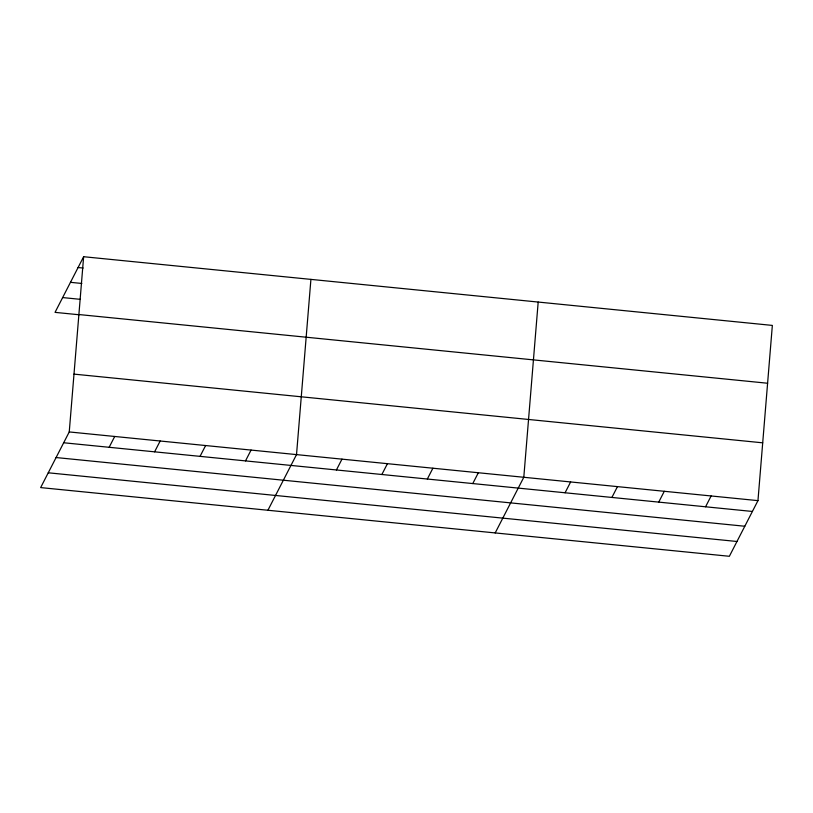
<?xml version="1.0" encoding="UTF-8"?>
<svg xmlns="http://www.w3.org/2000/svg" width="813" height="813" viewBox="0 0 813 813"><rect width="100%" height="100%" fill="white"/><g stroke="black" fill="none" stroke-linecap="round" stroke-linejoin="round"><path stroke-width="1.22" d="M69.247 431.937L83.637 256.715L772.35 325.413L757.96 500.635L729.363 556.285L40.65 487.587L69.247 431.937L757.96 500.635M310.912 279.387L296.521 454.609L267.924 510.249M538.186 302.06L523.796 477.282L495.198 532.922M83.637 256.715L55.04 312.365L79.034 314.753M109.145 447.292L114.704 436.479M154.602 451.825L160.161 441.012M200.049 456.357L205.608 445.544M245.506 460.89L251.065 450.077M336.419 469.965L341.978 459.142M381.876 474.497L387.435 463.684M427.333 479.03L432.892 468.217M472.78 483.562L478.339 472.749M565.076 492.769L570.635 481.957M611.904 497.444L617.463 486.621M658.733 502.109L664.292 491.296M705.572 506.784L711.131 495.971M78.078 267.538L83.129 268.036M70.477 282.324L81.839 283.463M62.642 297.568L80.314 299.336M78.891 314.54L767.604 383.238M73.993 374.122L762.706 442.821M63.688 442.76L752.401 511.458M56.087 457.546L744.799 526.245M48.252 472.79L736.964 541.488"/></g></svg>
